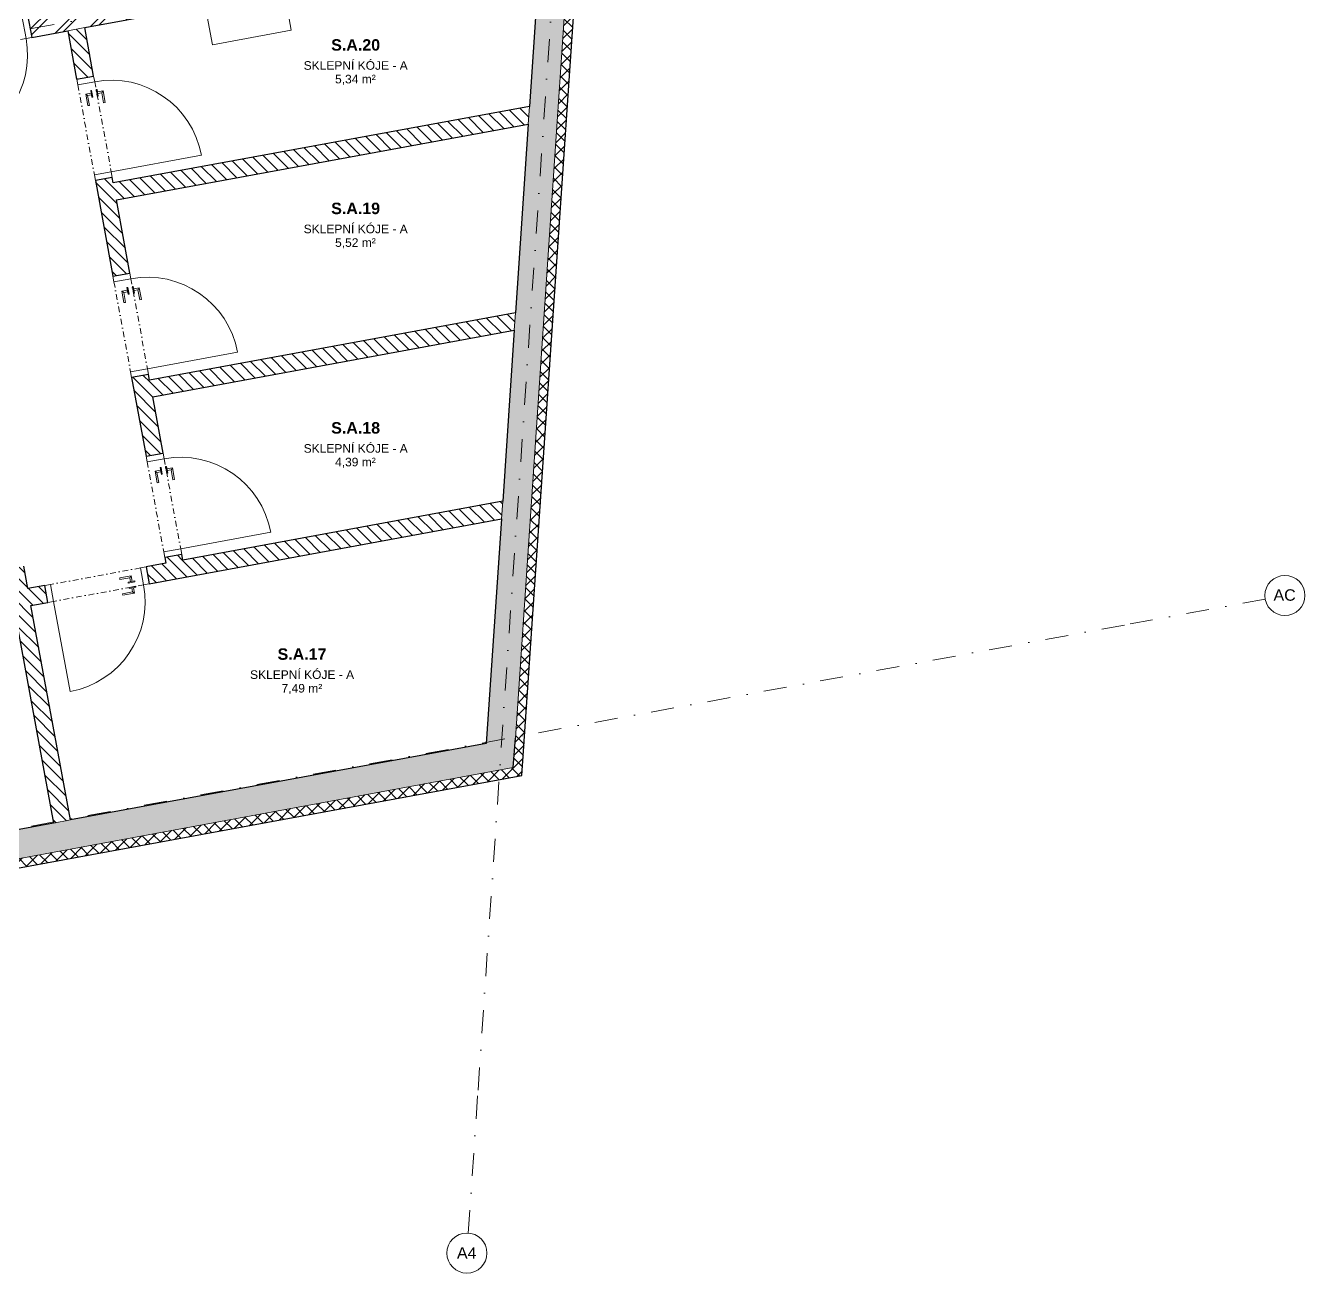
# Model space of a CAD drawing. Header units: millimetres. Extents: x -45447 to 28320, y -3247 to 72859.
# Drawn here: x 17122 to 28320, y -756 to 10151 of the extents above; entities that cross this region are included whole.
import ezdxf

# ---------------------------------------------------------------- set-up
doc = ezdxf.new("R2010")
doc.units = ezdxf.units.MM
doc.linetypes.add('HA_DashDot_10mm-S3mm', pattern=[500, 200, -150, 0, -150])
doc.linetypes.add('HA_DashDot_2_2mm-S0_6mm', pattern=[110, 50, -30, 0, -30])
for name, color, linetype, lineweight in [('-UNDERLAY_A-AREA-____-IDEN', 252, 'Continuous', 9), ('-UNDERLAY_A-DOOR-____-OTLN', 252, 'Continuous', 9), ('-UNDERLAY_A-DOOR-FRAM-MCUT', 252, 'Continuous', 9), ('-UNDERLAY_A-GENM-____-OTLN', 252, 'Continuous', 9), ('-UNDERLAY_A-WALL-____-MCUT', 252, 'Continuous', 9), ('-UNDERLAY_A-WALL-____-PATT', 252, 'Continuous', 25), ('-UNDERLAY_I-WALL-____-MCUT', 252, 'Continuous', 25), ('-UNDERLAY_S-GRID-____-IDEN', 252, 'Continuous', 9), ('-UNDERLAY_S-GRID-____-OTLN', 252, 'Continuous', 5), ('A-DOOR-____-MCUT', 252, 'HA_DashDot_2_2mm-S0_6mm', 9), ('A-DOOR-____-OTLN', 252, 'Continuous', 9)]:
    doc.layers.add(name, color=color, linetype=linetype, lineweight=lineweight)
doc.styles.add('Arial_1', font='arial.ttf', dxfattribs={"height": 100})
doc.styles.add('Arial_2', font='arial.ttf', dxfattribs={"height": 75})
doc.styles.add('Arial_B', font='arialbd.ttf', dxfattribs={"height": 100})
pattern_1 = [(45, (0, 0), (0, 106.06602), [75, -75]), (135, (0, 56.066), (-106.06602, 7e-15), [75, -75])]
pattern_2 = [(135, (0, 0), (-53.033, -53.033), [])]
pattern_3 = [(45, (0, 0), (-53.033, 53.033), []), (135, (0, 0), (-53.033, -53.033), [])]

# ---------------------------------------------------------------- blocks, each defined once
blk = doc.blocks.new('HA_GM_Shaft_Rectangle _1_ - Default-1406569-1PP')
at = {"layer": '-UNDERLAY_A-GENM-____-OTLN'}
for p, q in [((0, -300), (0, 0)), ((0, 0), (700, 0)), ((700, 0), (700, -300)), ((700, -300), (0, -300))]:
    blk.add_line(p, q, dxfattribs=at)
blk = doc.blocks.new('HA_DR_Single_Swing_Solid - In_800x1970_SKLEP-1384679-1PP')
at = {"layer": '-UNDERLAY_A-DOOR-FRAM-MCUT'}
for p, q in [((-450, 100), (-400, 100)), ((-400, 100), (-400, -100)), ((400, 100), (450, 100)), ((400, -100), (400, 100)), ((-400, -100), (-450, -100)), ((450, -100), (400, -100))]:
    blk.add_line(p, q, dxfattribs=at)
at = {"layer": 'A-DOOR-____-MCUT'}
for p, q in [((-400, 100), (400, 100)), ((-400, -100), (400, -100))]:
    blk.add_line(p, q, dxfattribs=at)
at = {"layer": 'A-DOOR-____-OTLN', "lineweight": 5}
blk.add_line((400, 900), (400, 100), dxfattribs=at)
at = {"layer": 'A-DOOR-____-OTLN'}
for p, q in [((-308, 157), (-308, 108)), ((-205, 157), (-308, 157)), ((-293, 108), (-293, 143)), ((-293, 143), (-205, 143)), ((-205, 157), (-205, 143)), ((-330, 108), (-270, 108)), ((-330, 108), (-330, 100)), ((-270, 100), (-330, 100)), ((-330, 60), (-270, 60)), ((-330, 60), (-330, 52)), ((-270, 52), (-330, 52)), ((-308, 52), (-308, 3)), ((-308, 3), (-205, 3)), ((-293, 17), (-293, 52)), ((-205, 17), (-293, 17)), ((-270, 100), (-270, 108)), ((-270, 52), (-270, 60)), ((-205, 17), (-205, 3))]:
    blk.add_line(p, q, dxfattribs=at)
at = {"layer": 'A-DOOR-____-OTLN', "lineweight": 5}
blk.add_arc((400, 100), 800, 90, 180, dxfattribs=at)
at = {"layer": 'A-DOOR-____-OTLN'}
for points in [[(-293, 143), (-293, 143), (-293, 143), (-293, 143), (-293, 143), (-294, 144), (-294, 144), (-295, 145), (-295, 145), (-296, 146), (-297, 147), (-297, 147), (-298, 148), (-298, 148), (-299, 149), (-299, 149), (-300, 150), (-300, 150), (-300, 150), (-301, 151), (-301, 151), (-302, 152), (-302, 152), (-303, 153), (-303, 153), (-304, 154), (-304, 154), (-305, 155), (-305, 155), (-306, 156), (-306, 156), (-307, 157), (-307, 157), (-307, 157), (-308, 157), (-308, 157)], [(-308, 3), (-308, 3), (-307, 3), (-307, 3), (-307, 3), (-306, 4), (-306, 4), (-305, 5), (-305, 5), (-304, 6), (-303, 7), (-303, 7), (-302, 8), (-302, 8), (-301, 9), (-301, 9), (-300, 10), (-300, 10), (-300, 10), (-299, 11), (-299, 11), (-298, 12), (-298, 12), (-297, 13), (-297, 13), (-296, 14), (-296, 14), (-295, 15), (-295, 15), (-294, 16), (-294, 16), (-293, 17), (-293, 17), (-293, 17), (-293, 17), (-293, 17)]]:
    blk.add_open_spline(points, degree=3, knots=[0, 0, 0, 0, 0.083333, 0.125, 0.166667, 0.208333, 0.229167, 0.25, 0.291667, 0.333333, 0.354167, 0.375, 0.395833, 0.416667, 0.4375, 0.458333, 0.479167, 0.5, 0.520833, 0.541667, 0.5625, 0.583333, 0.604167, 0.625, 0.645833, 0.666667, 0.6875, 0.708333, 0.75, 0.770833, 0.791667, 0.833333, 0.875, 0.916667, 1, 1, 1, 1], dxfattribs=at)
blk = doc.blocks.new('HA_DR_Single_Swing_Solid - In_800x1970_SKLEP-1384801-1PP')
at = {"layer": '-UNDERLAY_A-DOOR-FRAM-MCUT'}
for p, q in [((-450, 75), (-400, 75)), ((-400, 75), (-400, -75)), ((400, 75), (450, 75)), ((400, -75), (400, 75)), ((-400, -75), (-450, -75)), ((450, -75), (400, -75))]:
    blk.add_line(p, q, dxfattribs=at)
at = {"layer": 'A-DOOR-____-MCUT'}
for p, q in [((-400, 75), (400, 75)), ((-400, -75), (400, -75))]:
    blk.add_line(p, q, dxfattribs=at)
at = {"layer": 'A-DOOR-____-OTLN', "lineweight": 5}
blk.add_line((400, 875), (400, 75), dxfattribs=at)
at = {"layer": 'A-DOOR-____-OTLN'}
for p, q in [((-308, 132), (-308, 83)), ((-205, 132), (-308, 132)), ((-293, 83), (-293, 118)), ((-293, 118), (-205, 118)), ((-205, 132), (-205, 118)), ((-330, 83), (-270, 83)), ((-330, 83), (-330, 75)), ((-270, 75), (-330, 75)), ((-330, 35), (-270, 35)), ((-330, 35), (-330, 27)), ((-270, 27), (-330, 27)), ((-308, 27), (-308, -22)), ((-293, -8), (-293, 27)), ((-270, 75), (-270, 83)), ((-270, 27), (-270, 35)), ((-308, -22), (-205, -22)), ((-205, -8), (-293, -8)), ((-205, -8), (-205, -22))]:
    blk.add_line(p, q, dxfattribs=at)
at = {"layer": 'A-DOOR-____-OTLN', "lineweight": 5}
blk.add_arc((400, 75), 800, 90, 180, dxfattribs=at)
at = {"layer": 'A-DOOR-____-OTLN'}
for points in [[(-293, 118), (-293, 118), (-293, 118), (-293, 118), (-293, 118), (-294, 119), (-294, 119), (-295, 120), (-295, 120), (-296, 121), (-297, 122), (-297, 122), (-298, 123), (-298, 123), (-299, 124), (-299, 124), (-300, 125), (-300, 125), (-300, 125), (-301, 126), (-301, 126), (-302, 127), (-302, 127), (-303, 128), (-303, 128), (-304, 129), (-304, 129), (-305, 130), (-305, 130), (-306, 131), (-306, 131), (-307, 132), (-307, 132), (-307, 132), (-308, 132), (-308, 132)], [(-308, -22), (-308, -22), (-307, -22), (-307, -22), (-307, -22), (-306, -21), (-306, -21), (-305, -20), (-305, -20), (-304, -19), (-303, -18), (-303, -18), (-302, -17), (-302, -17), (-301, -16), (-301, -16), (-300, -15), (-300, -15), (-300, -15), (-299, -14), (-299, -14), (-298, -13), (-298, -13), (-297, -12), (-297, -12), (-296, -11), (-296, -11), (-295, -10), (-295, -10), (-294, -9), (-294, -9), (-293, -8), (-293, -8), (-293, -8), (-293, -8), (-293, -8)]]:
    blk.add_open_spline(points, degree=3, knots=[0, 0, 0, 0, 0.083333, 0.125, 0.166667, 0.208333, 0.229167, 0.25, 0.291667, 0.333333, 0.354167, 0.375, 0.395833, 0.416667, 0.4375, 0.458333, 0.479167, 0.5, 0.520833, 0.541667, 0.5625, 0.583333, 0.604167, 0.625, 0.645833, 0.666667, 0.6875, 0.708333, 0.75, 0.770833, 0.791667, 0.833333, 0.875, 0.916667, 1, 1, 1, 1], dxfattribs=at)
blk = doc.blocks.new('Grid - Radius 3_5mm-353793-1PP')
at = {"layer": '-UNDERLAY_S-GRID-____-IDEN'}
blk.add_circle((0, 0), 3.5, dxfattribs=at)

msp = doc.modelspace()

# ---------------------------------------------------------------- hatches: boundary and pattern name
at = {"layer": '-UNDERLAY_A-WALL-____-PATT', "lineweight": 5}
h = msp.add_hatch(dxfattribs=at)
h.set_pattern_fill('FP_2', color=256, style=0, pattern_type=2)
h.set_pattern_definition(pattern_1)
h.paths.add_polyline_path([(21143, 3881), (21397, 3927), (22230, 16201), (21976, 16154), (21235, 5231)])
h = msp.add_hatch(dxfattribs=at)
h.set_pattern_fill('FP_15', color=256, style=0, pattern_type=2)
h.set_pattern_definition(pattern_3)
h.paths.add_polyline_path([(21374, 3588), (21455, 3602), (22311, 16216), (22230, 16201), (21379, 3670)])
h = msp.add_hatch(dxfattribs=at)
h.set_pattern_fill('FP_1', color=256, style=0, pattern_type=2)
h.set_pattern_definition([(45, (0, 0), (-125.7236, 125.7236), []), (45, (0, 190.5), (-125.7236, 125.7236), [])])
h.paths.add_polyline_path([(6740, 8129), (10551, 8830), (10515, 9027), (6704, 8326)])
h.paths.add_polyline_path([(11436, 8993), (16290, 9886), (16254, 10083), (11400, 9190)])
h.paths.add_polyline_path([(17175, 10049), (21617, 10867), (21631, 11073), (17139, 10246), (17172, 10064)])
h = msp.add_hatch(dxfattribs=at)
h.set_pattern_fill('FP_3', color=256, style=0, pattern_type=2)
h.set_pattern_definition(pattern_2)
h.paths.add_polyline_path([(18346, 5455), (18493, 5483), (18484, 5532), (18337, 5505)])
h.paths.add_polyline_path([(18174, 6390), (18321, 6417), (18195, 7105), (18047, 7078)])
h.paths.add_polyline_path([(17884, 7963), (18032, 7990), (17878, 8826), (17730, 8799), (17864, 8074)])
h.paths.add_polyline_path([(17567, 9684), (17715, 9711), (17637, 10134), (17490, 10107), (17550, 9780)])
h = msp.add_hatch(dxfattribs=at)
h.set_pattern_fill('FP_3', color=256, style=0, pattern_type=2)
h.set_pattern_definition(pattern_2)
h.paths.add_polyline_path([(17365, 3185), (17513, 3213), (17105, 5430), (16957, 5403), (16989, 5231)])
h.paths.add_polyline_path([(16794, 6288), (16942, 6315), (16625, 8037), (16478, 8009), (16780, 6368)])
h.paths.add_polyline_path([(16315, 8895), (16462, 8922), (16285, 9886), (16137, 9858), (16152, 9780)])
h = msp.add_hatch(dxfattribs=at)
h.set_pattern_fill('FP_3', color=256, style=0, pattern_type=2)
h.set_pattern_definition(pattern_2)
h.paths.add_polyline_path([(17914, 8630), (21510, 9291), (21521, 9446), (17887, 8777), (17912, 8643)])
h = msp.add_hatch(dxfattribs=at)
h.set_pattern_fill('FP_3', color=256, style=0, pattern_type=2)
h.set_pattern_definition(pattern_2)
h.paths.add_polyline_path([(18231, 6909), (21388, 7490), (21398, 7644), (18204, 7056)])
h = msp.add_hatch(dxfattribs=at)
h.set_pattern_fill('FP_3', color=256, style=0, pattern_type=2)
h.set_pattern_definition(pattern_2)
h.paths.add_polyline_path([(17168, 5086), (17316, 5113), (17288, 5261), (17141, 5234), (17141, 5231)])
h.paths.add_polyline_path([(18201, 5276), (21276, 5842), (21287, 5997), (18174, 5424)])
h = msp.add_hatch(dxfattribs=at)
h.set_pattern_fill('FP_2', color=256, style=0, pattern_type=2)
h.set_pattern_definition(pattern_1)
h.paths.add_polyline_path([(-209, -303), (21379, 3670), (21397, 3927), (-254, -57)])
h = msp.add_hatch(dxfattribs=at)
h.set_pattern_fill('FP_15', color=256, style=0, pattern_type=2)
h.set_pattern_definition(pattern_3)
h.paths.add_polyline_path([(-273, -396), (21374, 3588), (21379, 3670), (-287, -317)])

# ---------------------------------------------------------------- linework, layer by layer
at = {"layer": '-UNDERLAY_A-WALL-____-MCUT', "lineweight": 25}
for p, q in [((21455, 3602), (22317, 16298)), ((-273, -396), (21455, 3602))]:
    msp.add_line(p, q, dxfattribs=at)
at = {"layer": '-UNDERLAY_A-WALL-____-MCUT'}
for p, q in [((21397, 3927), (22230, 16201)), ((17637, 10134), (17490, 10107)), ((21510, 9291), (21521, 9446)), ((21388, 7490), (21398, 7644)), ((21276, 5842), (21287, 5997)), ((-209, -303), (21379, 3670)), ((17365, 3185), (17513, 3213))]:
    msp.add_line(p, q, dxfattribs=at)
at = {"layer": '-UNDERLAY_I-WALL-____-MCUT'}
for p, q in [((17637, 10134), (21617, 10867)), ((21617, 10867), (21521, 9446)), ((17139, 10246), (17175, 10049)), ((17175, 10049), (17490, 10107)), ((17490, 10107), (17567, 9684)), ((17715, 9711), (17637, 10134)), ((17567, 9684), (17715, 9711)), ((21521, 9446), (17887, 8777)), ((17914, 8630), (21510, 9291)), ((21510, 9291), (21398, 7644)), ((17878, 8826), (17730, 8799)), ((17730, 8799), (17884, 7963)), ((17887, 8777), (17878, 8826)), ((18032, 7990), (17914, 8630)), ((17884, 7963), (18032, 7990)), ((21398, 7644), (18204, 7056)), ((18231, 6909), (21388, 7490)), ((21388, 7490), (21287, 5997)), ((18195, 7105), (18047, 7078)), ((18047, 7078), (18174, 6390)), ((18204, 7056), (18195, 7105)), ((18321, 6417), (18231, 6909)), ((18174, 6390), (18321, 6417)), ((21287, 5997), (18493, 5483)), ((18201, 5276), (21276, 5842)), ((21276, 5842), (21143, 3881)), ((18484, 5532), (18337, 5505)), ((18337, 5505), (18346, 5455)), ((18493, 5483), (18484, 5532)), ((16957, 5403), (17365, 3185)), ((17141, 5234), (17105, 5430)), ((18346, 5455), (18174, 5424)), ((18174, 5424), (18201, 5276)), ((17288, 5261), (17141, 5234)), ((17316, 5113), (17288, 5261)), ((17168, 5086), (17316, 5113)), ((17513, 3213), (17168, 5086)), ((21379, 3670), (21397, 3927)), ((21143, 3881), (17513, 3213)), ((17365, 3185), (16033, 2940))]:
    msp.add_line(p, q, dxfattribs=at)
at = {"layer": '-UNDERLAY_S-GRID-____-OTLN', "linetype": 'HA_DashDot_10mm-S3mm', "lineweight": 9}
for p, q in [((21071, 852), (22230, 17933)), ((26715, 11881), (-3931, 6242)), ((27944, 5142), (26715, 4916)), ((26715, 4916), (-2783, -512)), ((20986, -395), (21071, 852))]:
    msp.add_line(p, q, dxfattribs=at)

# ---------------------------------------------------------------- block references
at = {"layer": '-UNDERLAY_A-DOOR-____-OTLN'}
for name, p, rotation in [('HA_DR_Single_Swing_Solid - In_800x1970_SKLEP-1384679-1PP', (16714, 10066), 190.4270886610822), ('HA_DR_Single_Swing_Solid - In_800x1970_SKLEP-1384801-1PP', (17723, 9255), 280.4270886610821), ('HA_DR_Single_Swing_Solid - In_800x1970_SKLEP-1384801-1PP', (18039, 7534), 280.4270886610821), ('HA_DR_Single_Swing_Solid - In_800x1970_SKLEP-1384801-1PP', (18329, 5961), 280.4270886610821), ('HA_DR_Single_Swing_Solid - In_800x1970_SKLEP-1384801-1PP', (17745, 5268), 190.4270886610822)]:
    msp.add_blockref(name, p, dxfattribs=dict(at, rotation=rotation))
at = {"layer": '-UNDERLAY_A-GENM-____-OTLN', "rotation": 10.42708866108199}
msp.add_blockref('HA_GM_Shaft_Rectangle _1_ - Default-1406569-1PP', (18698, 10279), dxfattribs=at)
at = {"layer": '-UNDERLAY_S-GRID-____-IDEN'}
for p, xscale, yscale, zscale, rotation in [((28116, 5174), 49.99999999999997, 49.99999999999997, 49.99999999999997, 100.4270886610821), ((20974, -570), 49.99999999999998, 49.99999999999998, 49.99999999999998, 356.1171574003678)]:
    msp.add_blockref('Grid - Radius 3_5mm-353793-1PP', p, dxfattribs=dict(at, xscale=xscale, yscale=yscale, zscale=zscale, rotation=rotation))

# ---------------------------------------------------------------- texts
at = {"layer": '-UNDERLAY_A-AREA-____-IDEN', "lineweight": 5, "attachment_point": 1}
for s, insert, char_height, width, style in [('S.A.20', (19789, 10033), 100, 529.11, 'Arial_B'), ('SKLEPNÍ KÓJE - A', (19549, 9841), 75, 1106.33, 'Arial_2'), ('5,34 m²', (19823, 9722), 75, 440.93, 'Arial_2'), ('S.A.19', (19789, 8605), 100, 529.11, 'Arial_B'), ('SKLEPNÍ KÓJE - A', (19549, 8413), 75, 1106.33, 'Arial_2'), ('5,52 m²', (19823, 8294), 75, 440.93, 'Arial_2'), ('S.A.18', (19789, 6688), 100, 529.11, 'Arial_B'), ('SKLEPNÍ KÓJE - A', (19549, 6496), 75, 1106.33, 'Arial_2'), ('4,39 m²', (19823, 6377), 75, 440.93, 'Arial_2'), ('S.A.17', (19321, 4712), 100, 529.11, 'Arial_B'), ('SKLEPNÍ KÓJE - A', (19081, 4520), 75, 1106.33, 'Arial_2'), ('7,49 m²', (19356, 4401), 75, 440.93, 'Arial_2')]:
    msp.add_mtext(s, dxfattribs=dict(at, insert=insert, char_height=char_height, width=width, style=style))
at = {"layer": '-UNDERLAY_S-GRID-____-IDEN', "lineweight": 5, "char_height": 100, "attachment_point": 1, "style": 'Arial_1'}
for s, insert, width in [('AC', (28016, 5228), 240.51), ('A4', (20887, -519), 212.45)]:
    msp.add_mtext(s, dxfattribs=dict(at, insert=insert, width=width))

doc.saveas('drawing.dxf')
